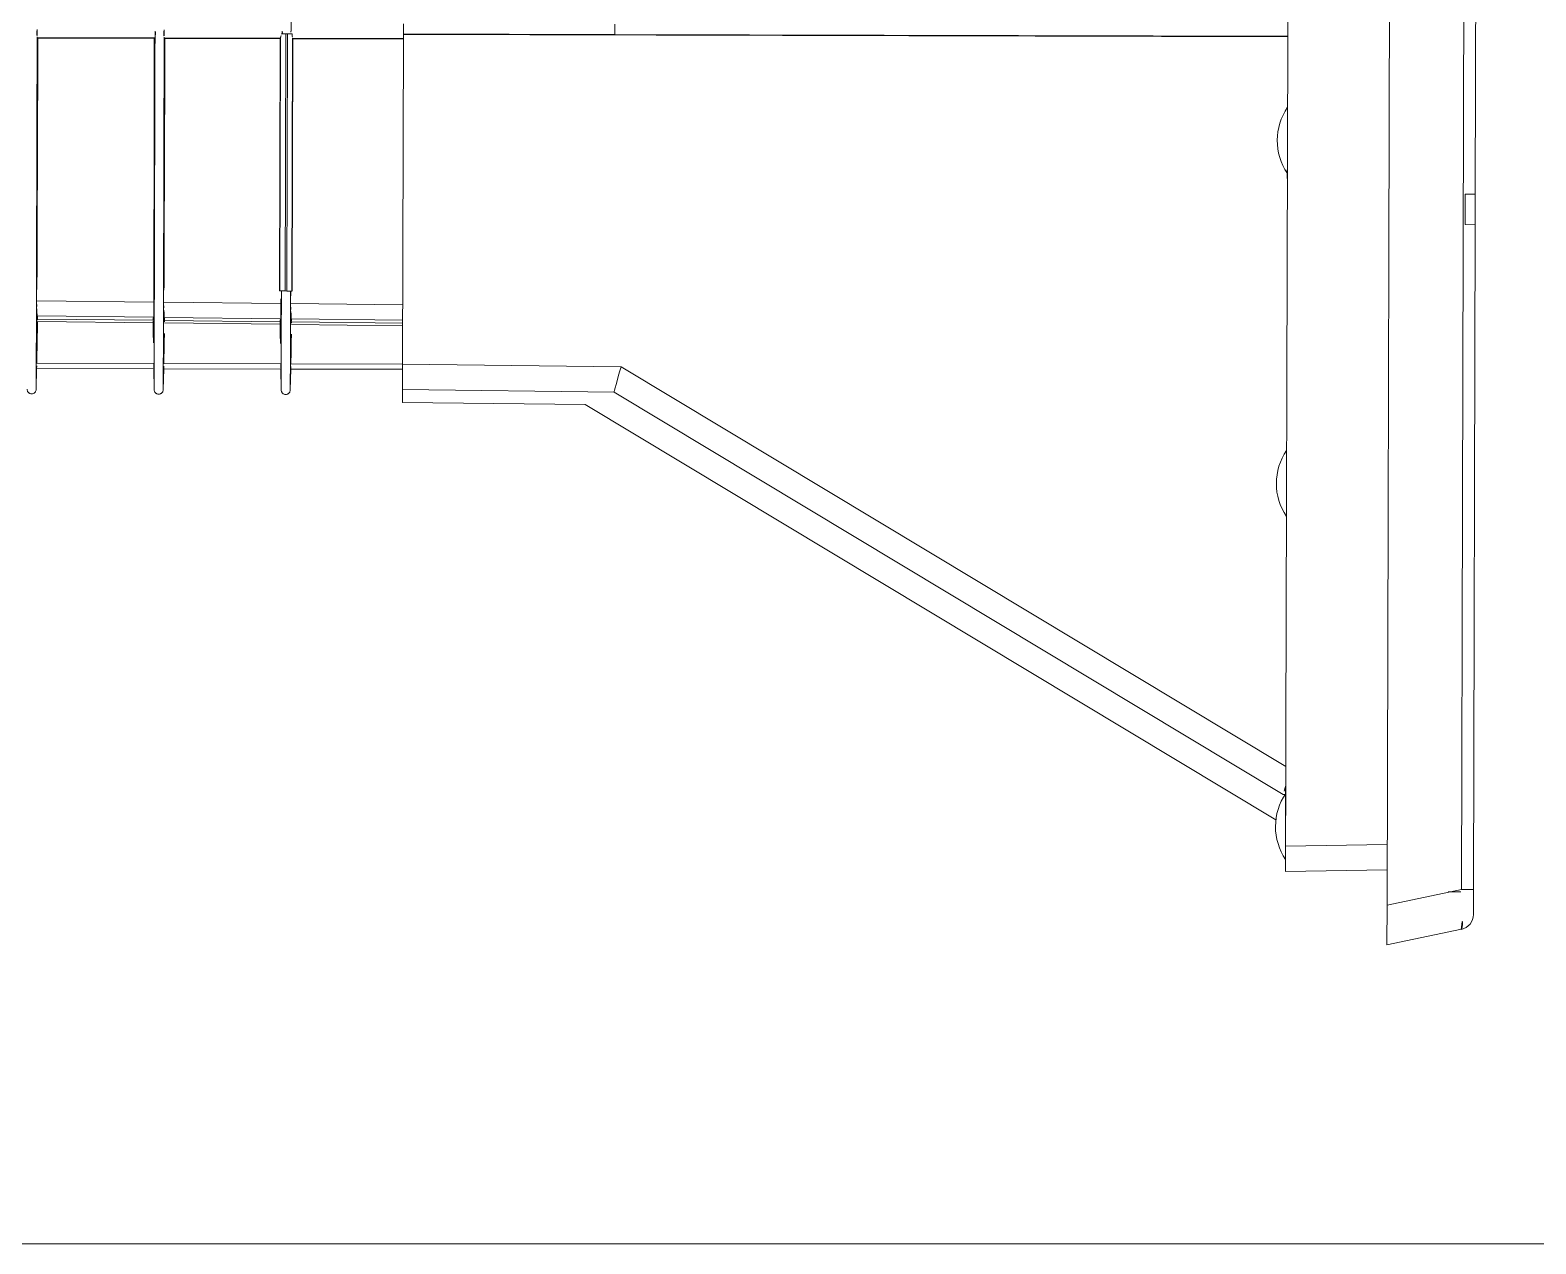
# Model space of a CAD drawing. Header units: millimetres. Extents: x 441156 to 441876, y 4514765 to 4515211.
# Drawn here: x 441321.151 to 441321.3141, y 4514784.0771 to 4514784.2085 of the extents above; entities that cross this region are included whole.
import ezdxf

# ---------------------------------------------------------------- set-up
doc = ezdxf.new("R2010")
doc.units = ezdxf.units.MM
doc.layers.add('05 ESQUEMAS HIDRAULICOS nuevos_dwg _6_', color=7, linetype='Continuous', lineweight=18, true_color=0x767676)
doc.layers.add('A-DETL', color=7, linetype='Continuous', lineweight=50, true_color=0x008000)
doc.layers.add('LINEAS', color=7, linetype='Continuous', lineweight=9)

# ---------------------------------------------------------------- blocks, each defined once
blk = doc.blocks.new('05 ESQUEMAS HIDRAULICOS nuevos_dwg_A$C38CE57FF-1107634-01_ARQ_HIDRAULICA PISCINA ADULTOS')
at = {"layer": 'LINEAS', "color": 88, "true_color": 0x134c00}
for p, q in [((136.15, 226.41), (136.15, 207.99)), ((142.56, 208.1), (142.72, 226.29)), ((143.12, 226.29), (142.96, 208.11)), ((143.44, 208.03), (143.6, 226.37)), ((146, 226.41), (145.84, 207.99)), ((187.32, 208.04), (187.32, 226.36)), ((187.43, 226.47), (187.43, 207.93)), ((136.15, 206.41), (136.15, 187.99)), ((142.39, 188.1), (142.55, 206.3)), ((142.95, 206.29), (142.79, 188.11)), ((143.27, 188.03), (143.43, 206.37)), ((145.83, 206.41), (145.67, 187.99)), ((187.32, 188.2), (187.32, 206.36)), ((187.43, 206.47), (187.43, 188.14)), ((136.15, 186.41), (136.15, 168.8)), ((142.22, 168.8), (142.37, 186.3)), ((142.77, 186.29), (142.62, 168.8)), ((143.1, 168.8), (143.25, 186.37)), ((145.65, 186.41), (145.5, 168.8)), ((187.32, 168.8), (187.32, 186.2)), ((188.12, 187.06), (188.12, 186.35)), ((188.04, 29.6), (188.04, 168.8)), ((188.18, 168.8), (189.72, 168.8)), ((68.78, 29.99), (131.86, 135.51)), ((188.15, 135.51), (189.75, 135.51)), ((69.75, 29.6), (65.49, 29.6)), ((68.78, 29.72), (68.78, 29.99)), ((68.97, 29.6), (71.87, 29.6)), ((111.75, 29.6), (114.55, 29.6)), ((120.95, 29.6), (123.75, 29.6)), ((165.75, 29.6), (168.55, 29.6)), ((174.95, 29.6), (177.75, 29.6)), ((54.95, 0), (53.55, 0)), ((158.55, 0), (53.9, 0))]:
    blk.add_line(p, q, dxfattribs=at)
at = {"layer": 'LINEAS', "color": 88, "true_color": 0x134c00, "flags": 128}
for points in [[(132.06, 226.48), (135.35, 226.42), (135.35, 207.98), (132.06, 207.92)], [(132.06, 206.48), (135.35, 206.42), (135.35, 187.98), (132.06, 187.92)], [(147.63, 188.16), (147.63, 188.2), (187.32, 188.2), (187.43, 188.14)], [(147.63, 187.36), (147.63, 188.16), (187.5, 188.16)], [(188.12, 187.34), (147.63, 187.34), (147.63, 187.04), (188.12, 187.04), (188.12, 187.34), (188.12, 188.05)], [(132.06, 186.48), (135.35, 186.42), (135.35, 168.8)], [(187.5, 186.26), (147.63, 186.26), (147.63, 187.04)], [(187.43, 168.8), (187.43, 186.26), (187.32, 186.2), (147.63, 186.2), (147.63, 186.24)], [(132.15, 168.8), (130.15, 168.8), (132.15, 168.8), (130.15, 168.8), (129.9, 140.03), (64.81, 31.14)], [(261.75, 29.6), (189.75, 29.6), (188.15, 29.6), (188.15, 135.51), (188.15, 168.8), (188.16, 168.8), (136.15, 168.8), (135.85, 134.42), (73.2, 29.6)], [(131.86, 135.51), (132.15, 168.8), (136.15, 168.8)], [(56.95, 13.6), (56.67, 29.6), (60.67, 29.6)], [(58.33, 29.6), (58.55, 29.6), (58.33, 29.6), (58.55, 29.6)], [(188.15, 29.6), (60.67, 29.6), (60.95, 13.6)], [(47.64, 1.9), (45.15, 13.6), (51.41, 13.6)], [(403.86, 1.9), (406.35, 13.6), (400.09, 13.6), (397.6, 1.9), (53.9, 1.9), (53.9, 0), (49.98, 0)], [(400.09, 13.6), (51.41, 13.6), (53.9, 1.9)], [(163.35, 0), (163.35, 1.6), (158.55, 1.6), (158.55, 0), (163.35, 0), (288.15, 0)]]:
    blk.add_lwpolyline(points, dxfattribs=at)
blk.add_lwpolyline([(53.55, 2), (53.55, 4)], close=True, dxfattribs=at)
at = {"layer": 'LINEAS', "color": 88, "true_color": 0x134c00}
for centre, radius, start, end in [((63.75, 21.95), 9.25, 55.7945, 124.2055), ((117.75, 21.95), 9.25, 55.7945, 124.2055), ((171.75, 21.95), 9.25, 55.7945, 124.2055), ((49.98, 2.4), 2.4, 192, 270)]:
    blk.add_arc(centre, radius, start, end, dxfattribs=at)
for centre, major_axis, ratio, start_param, end_param in [((188.15, 188.14), (0.72, 0), 0.008727, 3.069051, 3.601997), ((188.15, 186.26), (0.72, 0), 0.008727, 2.681188, 3.214135), ((135.85, 134.39), (-3.99, 1.12), 0.005508, 4.713936, 6.28169), ((72.76, 28.85), (-3.98, 1.14), 0.005507, 5.415395, 6.281716), ((54.07, 2.4), (6.44, 0.49), 0.075003, 3.151614, 4.679169)]:
    blk.add_ellipse(centre, major_axis=major_axis, ratio=ratio, start_param=start_param, end_param=end_param, dxfattribs=at)
for points, knots in [([(132.06, 227.92), (131.97, 227.91), (131.83, 227.89), (131.67, 227.8), (131.55, 227.71), (131.46, 227.59), (131.38, 227.43), (131.33, 227.2), (131.38, 226.97), (131.46, 226.81), (131.55, 226.69), (131.67, 226.6), (131.83, 226.51), (131.97, 226.49), (132.06, 226.48)], [0, 0, 0, 0, 0.119848, 0.184257, 0.25, 0.315743, 0.380152, 0.5, 0.619848, 0.684257, 0.75, 0.815743, 0.880152, 1, 1, 1, 1]), ([(187.55, 226.48), (176.2, 226.48), (164.35, 226.48), (151.99, 226.48), (150.46, 226.48), (148.94, 226.48), (147.46, 226.48), (145.83, 226.48), (143.97, 226.48), (141.95, 226.48), (140.01, 226.48), (138.27, 226.48), (136.92, 226.48), (135.95, 226.48), (135.23, 226.48), (135.2, 226.48), (134.95, 226.48), (134.67, 226.48), (134.28, 226.48), (133.83, 226.48), (133.37, 226.48), (132.95, 226.48), (132.57, 226.48), (131.92, 226.48), (132.06, 226.48), (132.06, 226.48)], [0, 0, 0, 0, 0.30841, 0.322065, 0.335929, 0.349961, 0.36345, 0.376321, 0.394184, 0.414003, 0.433726, 0.453804, 0.474939, 0.494971, 0.510122, 0.539793, 0.57052, 0.601072, 0.672805, 0.738199, 0.803673, 0.869095, 0.934568, 0.999995, 1, 1, 1, 1]), ([(135.35, 226.42), (135.35, 226.42), (135.37, 226.42), (135.45, 226.42), (135.51, 226.42), (135.73, 226.42), (135.94, 226.41), (136.15, 226.41)], [0, 0, 0, 0, 0.25, 0.25, 0.5, 0.5, 1, 1, 1, 1]), ([(136.15, 226.41), (136.44, 226.4), (136.72, 226.4), (137.01, 226.39), (138.15, 226.37), (139.29, 226.35), (140.43, 226.33), (141.19, 226.32), (141.95, 226.31), (142.72, 226.29)], [0, 0, 0, 0, 0.001068999, 0.001068999, 0.001068999, 0.005344995, 0.005344995, 0.005344995, 0.008213481, 0.008213481, 0.008213481, 0.008213481]), ([(143.12, 226.29), (143.12, 226.29), (143.08, 226.29), (142.93, 226.29), (142.82, 226.29), (142.72, 226.29)], [0, 0, 0, 0, 0.5, 0.5, 1, 1, 1, 1]), ([(143.6, 226.37), (143.6, 226.37), (143.6, 226.36), (143.6, 226.35), (143.59, 226.35), (143.59, 226.34), (143.59, 226.34), (143.58, 226.34), (143.58, 226.34), (143.56, 226.33), (143.55, 226.33), (143.52, 226.33), (143.5, 226.33), (143.44, 226.32), (143.4, 226.32), (143.32, 226.31), (143.28, 226.31), (143.22, 226.3), (143.2, 226.3), (143.16, 226.29), (143.14, 226.29), (143.12, 226.29)], [0, 0, 0, 0, 0.007812, 0.007812, 0.015625, 0.015625, 0.03125, 0.03125, 0.0625, 0.0625, 0.125, 0.125, 0.25, 0.25, 0.5, 0.5, 0.75, 0.75, 0.875, 0.875, 1, 1, 1, 1]), ([(143.6, 226.37), (143.6, 226.38), (143.62, 226.38), (143.68, 226.39), (143.73, 226.39), (143.85, 226.39), (143.92, 226.39), (144.1, 226.4), (144.2, 226.4), (144.42, 226.4), (144.54, 226.4), (144.8, 226.41), (144.94, 226.41), (145.09, 226.41)], [0, 0, 0, 0, 0.125, 0.125, 0.25, 0.25, 0.375, 0.375, 0.5, 0.5, 0.625, 0.625, 0.75, 0.75, 0.75, 0.75]), ([(187.32, 226.36), (187.03, 226.36), (186.75, 226.36), (186.46, 226.36), (185.32, 226.36), (184.18, 226.36), (183.04, 226.36), (180.76, 226.36), (178.48, 226.37), (176.2, 226.37), (167.08, 226.38), (157.95, 226.39), (148.83, 226.4)], [0, 0, 0, 0, 0.001069, 0.001069, 0.001069, 0.00534499, 0.00534499, 0.00534499, 0.01389699, 0.01389699, 0.01389699, 0.04810495, 0.04810495, 0.04810495, 0.04810495]), ([(187.43, 226.47), (187.43, 226.47), (187.42, 226.46), (187.42, 226.46), (187.4, 226.44), (187.38, 226.42), (187.36, 226.4), (187.34, 226.38), (187.33, 226.37), (187.32, 226.36)], [0.000135647, 0.000135647, 0.000135647, 0.000135647, 0.001068999, 0.001068999, 0.001068999, 0.005344995, 0.005344995, 0.005344995, 0.00828729, 0.00828729, 0.00828729, 0.00828729]), ([(187.55, 226.48), (187.51, 226.48), (187.44, 226.48), (187.44, 226.47), (187.44, 226.47)], [0, 0, 0, 0, 0.51479, 1, 1, 1, 1]), ([(188.69, 226.48), (188.62, 226.48), (188.53, 226.5), (188.32, 226.53), (188.21, 226.54), (187.99, 226.54), (187.88, 226.53), (187.69, 226.5), (187.61, 226.48), (187.55, 226.48)], [0, 0, 0, 0, 0.25, 0.25, 0.5, 0.5, 0.75, 0.75, 1, 1, 1, 1]), ([(132.06, 207.92), (131.97, 207.91), (131.83, 207.89), (131.67, 207.8), (131.55, 207.71), (131.46, 207.59), (131.38, 207.43), (131.33, 207.2), (131.38, 206.97), (131.46, 206.81), (131.55, 206.69), (131.67, 206.6), (131.83, 206.51), (131.97, 206.49), (132.06, 206.48)], [0, 0, 0, 0, 0.1198483, 0.1842573, 0.25, 0.3157427, 0.3801517, 0.5, 0.6198483, 0.6842573, 0.75, 0.8157427, 0.8801517, 1, 1, 1, 1]), ([(187.55, 207.92), (176.2, 207.92), (164.35, 207.92), (151.99, 207.92), (150.46, 207.92), (148.94, 207.92), (147.46, 207.92), (145.83, 207.92), (143.97, 207.92), (141.95, 207.92), (140.01, 207.92), (138.27, 207.92), (136.92, 207.92), (135.95, 207.92), (135.23, 207.92), (135.2, 207.92), (134.95, 207.92), (134.67, 207.92), (134.28, 207.92), (133.83, 207.92), (133.37, 207.92), (132.95, 207.92), (132.57, 207.92), (131.92, 207.92), (132.06, 207.92), (132.06, 207.92)], [0, 0, 0, 0, 0.30841, 0.322065, 0.335929, 0.349961, 0.36345, 0.376321, 0.394184, 0.414003, 0.433726, 0.453804, 0.474939, 0.494971, 0.510122, 0.539793, 0.57052, 0.601072, 0.672805, 0.738199, 0.803673, 0.869095, 0.934568, 0.999995, 1, 1, 1, 1]), ([(187.55, 206.48), (176.2, 206.48), (164.35, 206.48), (151.99, 206.48), (150.46, 206.48), (148.94, 206.48), (147.46, 206.48), (145.83, 206.48), (143.97, 206.48), (141.95, 206.48), (140.01, 206.48), (138.27, 206.48), (136.92, 206.48), (135.95, 206.48), (135.23, 206.48), (135.2, 206.48), (134.95, 206.48), (134.67, 206.48), (134.28, 206.48), (133.83, 206.48), (133.37, 206.48), (132.95, 206.48), (132.57, 206.48), (131.92, 206.48), (132.06, 206.48), (132.06, 206.48)], [0, 0, 0, 0, 0.30841, 0.322065, 0.335929, 0.349961, 0.36345, 0.376321, 0.394184, 0.414003, 0.433726, 0.453804, 0.474939, 0.494971, 0.510122, 0.539793, 0.57052, 0.601072, 0.672805, 0.738199, 0.803673, 0.869095, 0.934568, 0.999995, 1, 1, 1, 1]), ([(136.15, 207.99), (136.04, 207.99), (135.94, 207.99), (135.75, 207.98), (135.66, 207.98), (135.44, 207.98), (135.35, 207.98), (135.35, 207.98)], [0, 0, 0, 0, 0.25, 0.25, 0.5, 0.5, 1, 1, 1, 1]), ([(135.35, 206.42), (135.35, 206.42), (135.37, 206.42), (135.45, 206.42), (135.51, 206.42), (135.73, 206.42), (135.94, 206.41), (136.15, 206.41)], [0, 0, 0, 0, 0.25, 0.25, 0.5, 0.5, 1, 1, 1, 1]), ([(142.56, 208.1), (142.06, 208.09), (141.55, 208.09), (141.05, 208.08), (139.42, 208.05), (137.78, 208.02), (136.15, 207.99)], [0.001986626, 0.001986626, 0.001986626, 0.001986626, 0.003875987, 0.003875987, 0.003875987, 0.010001636, 0.010001636, 0.010001636, 0.010001636]), ([(136.15, 206.41), (136.44, 206.4), (136.72, 206.4), (137.01, 206.39), (138.15, 206.37), (139.29, 206.35), (140.43, 206.33), (141.13, 206.32), (141.84, 206.31), (142.55, 206.3)], [0, 0, 0, 0, 0.001068999, 0.001068999, 0.001068999, 0.005344995, 0.005344995, 0.005344995, 0.007995309, 0.007995309, 0.007995309, 0.007995309]), ([(142.95, 206.29), (142.94, 206.29), (142.9, 206.29), (142.75, 206.29), (142.65, 206.3), (142.55, 206.3)], [0, 0, 0, 0, 0.5, 0.5, 1, 1, 1, 1]), ([(142.56, 208.1), (142.67, 208.1), (142.77, 208.11), (142.92, 208.11), (142.96, 208.11), (142.96, 208.11)], [0, 0, 0, 0, 0.5, 0.5, 1, 1, 1, 1]), ([(143.43, 206.37), (143.42, 206.37), (143.42, 206.36), (143.42, 206.35), (143.42, 206.35), (143.42, 206.35), (143.41, 206.34), (143.41, 206.34), (143.4, 206.34), (143.39, 206.34), (143.38, 206.34), (143.35, 206.33), (143.33, 206.33), (143.27, 206.33), (143.23, 206.32), (143.15, 206.31), (143.11, 206.31), (143.05, 206.3), (143.03, 206.3), (142.99, 206.29), (142.97, 206.29), (142.95, 206.29)], [0, 0, 0, 0, 0.007812, 0.007812, 0.015625, 0.015625, 0.03125, 0.03125, 0.0625, 0.0625, 0.125, 0.125, 0.25, 0.25, 0.5, 0.5, 0.75, 0.75, 0.875, 0.875, 1, 1, 1, 1]), ([(142.96, 208.11), (142.98, 208.11), (143, 208.11), (143.04, 208.1), (143.06, 208.1), (143.12, 208.09), (143.16, 208.09), (143.24, 208.08), (143.28, 208.08), (143.34, 208.07), (143.36, 208.07), (143.39, 208.06), (143.4, 208.06), (143.42, 208.06), (143.42, 208.06), (143.43, 208.06), (143.43, 208.05), (143.43, 208.05), (143.44, 208.05), (143.44, 208.04), (143.44, 208.03), (143.44, 208.03)], [0, 0, 0, 0, 0.125, 0.125, 0.25, 0.25, 0.5, 0.5, 0.75, 0.75, 0.875, 0.875, 0.9375, 0.9375, 0.96875, 0.96875, 0.984375, 0.984375, 0.992188, 0.992188, 1, 1, 1, 1]), ([(143.43, 206.37), (143.43, 206.38), (143.44, 206.38), (143.51, 206.39), (143.55, 206.39), (143.68, 206.39), (143.75, 206.4), (143.92, 206.4), (144.03, 206.4), (144.25, 206.4), (144.37, 206.4), (144.63, 206.41), (144.77, 206.41), (144.91, 206.41)], [0, 0, 0, 0, 0.125, 0.125, 0.25, 0.25, 0.375, 0.375, 0.5, 0.5, 0.625, 0.625, 0.75, 0.75, 0.75, 0.75]), ([(145.84, 207.99), (145.68, 207.99), (145.53, 207.99), (145.22, 207.99), (145.07, 207.99), (144.78, 207.99), (144.64, 207.99), (144.38, 208), (144.26, 208), (144.04, 208), (143.94, 208), (143.77, 208), (143.69, 208.01), (143.51, 208.01), (143.44, 208.02), (143.44, 208.03)], [0, 0, 0, 0, 0.125, 0.125, 0.25, 0.25, 0.375, 0.375, 0.5, 0.5, 0.625, 0.625, 0.75, 0.75, 1, 1, 1, 1]), ([(145.84, 207.99), (147.57, 208), (149.3, 208), (152.75, 208), (154.48, 208), (159.67, 208.01), (163.12, 208.01), (173.49, 208.03), (180.4, 208.04), (187.32, 208.04)], [0, 0, 0, 0, 0.125, 0.125, 0.25, 0.25, 0.5, 0.5, 1, 1, 1, 1]), ([(187.32, 206.36), (187.03, 206.36), (186.75, 206.36), (186.46, 206.36), (185.32, 206.36), (184.18, 206.36), (183.04, 206.36), (180.76, 206.36), (178.48, 206.37), (176.2, 206.37), (167.08, 206.38), (157.95, 206.39), (148.83, 206.4)], [0, 0, 0, 0, 0.001069, 0.001069, 0.001069, 0.00534499, 0.00534499, 0.00534499, 0.01389699, 0.01389699, 0.01389699, 0.04810495, 0.04810495, 0.04810495, 0.04810495]), ([(187.32, 208.04), (187.34, 208.02), (187.35, 208), (187.37, 207.99), (187.39, 207.97), (187.41, 207.95), (187.43, 207.93)], [0, 0, 0, 0, 0.004143645, 0.004143645, 0.004143645, 0.008151643, 0.008151643, 0.008151643, 0.008151643]), ([(187.43, 206.47), (187.43, 206.47), (187.42, 206.46), (187.42, 206.46), (187.4, 206.44), (187.38, 206.42), (187.36, 206.4), (187.34, 206.38), (187.33, 206.37), (187.32, 206.36)], [0.000135647, 0.000135647, 0.000135647, 0.000135647, 0.001068999, 0.001068999, 0.001068999, 0.005344995, 0.005344995, 0.005344995, 0.00828729, 0.00828729, 0.00828729, 0.00828729]), ([(187.44, 207.93), (187.44, 207.93), (187.44, 207.92), (187.51, 207.92), (187.55, 207.92)], [0, 0, 0, 0, 0.45245, 1, 1, 1, 1]), ([(187.55, 206.48), (187.51, 206.48), (187.44, 206.48), (187.44, 206.47), (187.44, 206.47)], [0, 0, 0, 0, 0.51479, 1, 1, 1, 1]), ([(187.55, 207.92), (187.61, 207.92), (187.69, 207.9), (187.88, 207.87), (187.99, 207.86), (188.21, 207.86), (188.32, 207.87), (188.53, 207.9), (188.62, 207.92), (188.69, 207.92)], [0, 0, 0, 0, 0.25, 0.25, 0.5, 0.5, 0.75, 0.75, 1, 1, 1, 1]), ([(188.69, 206.48), (188.62, 206.48), (188.53, 206.5), (188.32, 206.53), (188.21, 206.54), (187.99, 206.54), (187.88, 206.53), (187.69, 206.5), (187.61, 206.48), (187.55, 206.48)], [0, 0, 0, 0, 0.25, 0.25, 0.5, 0.5, 0.75, 0.75, 1, 1, 1, 1]), ([(132.06, 187.92), (131.97, 187.91), (131.83, 187.89), (131.67, 187.8), (131.55, 187.71), (131.46, 187.59), (131.38, 187.43), (131.33, 187.2), (131.38, 186.97), (131.46, 186.81), (131.55, 186.69), (131.67, 186.6), (131.83, 186.51), (131.97, 186.49), (132.06, 186.48)], [0, 0, 0, 0, 0.119848, 0.184257, 0.25, 0.315743, 0.380152, 0.5, 0.619848, 0.684257, 0.75, 0.815743, 0.880152, 1, 1, 1, 1]), ([(147.63, 187.92), (147.12, 187.92), (145.93, 187.92), (144.01, 187.92), (141.93, 187.92), (140, 187.92), (138.27, 187.92), (136.91, 187.92), (135.95, 187.92), (135.23, 187.92), (135.2, 187.92), (134.95, 187.92), (134.66, 187.92), (134.23, 187.92), (133.76, 187.92), (133.23, 187.92), (132.35, 187.92), (132.15, 187.92), (132.06, 187.92)], [0, 0, 0, 0, 0.021739, 0.050496, 0.082355, 0.113287, 0.144421, 0.177325, 0.208797, 0.232581, 0.279055, 0.32723, 0.375128, 0.487517, 0.615478, 0.743833, 0.872247, 1, 1, 1, 1]), ([(136.15, 187.99), (136.04, 187.99), (135.94, 187.99), (135.75, 187.98), (135.66, 187.98), (135.44, 187.98), (135.35, 187.98), (135.35, 187.98)], [0, 0, 0, 0, 0.25, 0.25, 0.5, 0.5, 1, 1, 1, 1]), ([(142.39, 188.1), (141.91, 188.09), (141.44, 188.08), (140.97, 188.08), (139.36, 188.05), (137.76, 188.02), (136.15, 187.99)], [0.002204842, 0.002204842, 0.002204842, 0.002204842, 0.003973814, 0.003973814, 0.003973814, 0.010001615, 0.010001615, 0.010001615, 0.010001615]), ([(142.39, 188.1), (142.49, 188.1), (142.59, 188.1), (142.74, 188.11), (142.79, 188.11), (142.79, 188.11)], [0, 0, 0, 0, 0.5, 0.5, 1, 1, 1, 1]), ([(142.79, 188.11), (142.83, 188.11), (142.87, 188.1), (142.95, 188.09), (142.99, 188.08), (143.07, 188.08), (143.11, 188.07), (143.17, 188.07), (143.19, 188.06), (143.22, 188.06), (143.23, 188.06), (143.24, 188.06), (143.25, 188.06), (143.25, 188.05), (143.26, 188.05), (143.26, 188.05), (143.26, 188.05), (143.26, 188.04), (143.26, 188.03), (143.27, 188.03)], [0, 0, 0, 0, 0.25, 0.25, 0.5, 0.5, 0.75, 0.75, 0.875, 0.875, 0.9375, 0.9375, 0.96875, 0.96875, 0.984375, 0.984375, 0.992188, 0.992188, 1, 1, 1, 1]), ([(145.67, 187.99), (145.51, 187.99), (145.35, 187.99), (145.05, 187.99), (144.9, 187.99), (144.61, 187.99), (144.47, 187.99), (144.21, 187.99), (144.09, 188), (143.87, 188), (143.77, 188), (143.59, 188), (143.52, 188.01), (143.33, 188.01), (143.27, 188.02), (143.27, 188.03)], [0, 0, 0, 0, 0.125, 0.125, 0.25, 0.25, 0.375, 0.375, 0.5, 0.5, 0.625, 0.625, 0.75, 0.75, 1, 1, 1, 1]), ([(147.63, 187.92), (147.63, 187.94), (147.63, 187.95), (147.63, 187.97), (147.63, 187.98), (147.63, 187.99), (147.63, 187.99)], [0, 0, 0, 0, 0.003543623, 0.003543623, 0.003543623, 0.005350953, 0.005350953, 0.005350953, 0.005350953]), ([(187.5, 188.14), (187.56, 188.14), (187.65, 188.11), (187.86, 188.07), (187.99, 188.05), (188.12, 188.05)], [0, 0, 0, 0, 0.5, 0.5, 1, 1, 1, 1]), ([(188.12, 187.86), (188.22, 187.86), (188.33, 187.87), (188.53, 187.9), (188.62, 187.92), (188.69, 187.92)], [0, 0, 0, 0, 0.5, 0.5, 1, 1, 1, 1]), ([(147.63, 186.48), (147.12, 186.48), (145.93, 186.48), (144.01, 186.48), (141.93, 186.48), (140, 186.48), (138.27, 186.48), (136.91, 186.48), (135.95, 186.48), (135.23, 186.48), (135.2, 186.48), (134.95, 186.48), (134.66, 186.48), (134.23, 186.48), (133.76, 186.48), (133.23, 186.48), (132.35, 186.48), (132.15, 186.48), (132.06, 186.48)], [0, 0, 0, 0, 0.021739, 0.050496, 0.082355, 0.113287, 0.144421, 0.177325, 0.208797, 0.232581, 0.279055, 0.32723, 0.375128, 0.487517, 0.615478, 0.743833, 0.872247, 1, 1, 1, 1]), ([(135.35, 186.42), (135.35, 186.42), (135.37, 186.42), (135.45, 186.42), (135.51, 186.42), (135.73, 186.42), (135.94, 186.41), (136.15, 186.41)], [0, 0, 0, 0, 0.25, 0.25, 0.5, 0.5, 1, 1, 1, 1]), ([(136.15, 186.41), (136.44, 186.4), (136.72, 186.4), (137.01, 186.39), (138.15, 186.37), (139.29, 186.35), (140.43, 186.33), (141.07, 186.32), (141.72, 186.31), (142.37, 186.3)], [0, 0, 0, 0, 0.001069255, 0.001069255, 0.001069255, 0.005346273, 0.005346273, 0.005346273, 0.007777136, 0.007777136, 0.007777136, 0.007777136]), ([(142.77, 186.29), (142.77, 186.29), (142.73, 186.29), (142.58, 186.3), (142.48, 186.3), (142.37, 186.3)], [0, 0, 0, 0, 0.5, 0.5, 1, 1, 1, 1]), ([(143.25, 186.37), (143.25, 186.37), (143.25, 186.36), (143.25, 186.35), (143.25, 186.35), (143.24, 186.35), (143.24, 186.35), (143.23, 186.34), (143.23, 186.34), (143.21, 186.34), (143.2, 186.34), (143.17, 186.34), (143.15, 186.33), (143.09, 186.33), (143.05, 186.32), (142.97, 186.32), (142.93, 186.31), (142.85, 186.3), (142.81, 186.29), (142.77, 186.29)], [0, 0, 0, 0, 0.007813, 0.007813, 0.015625, 0.015625, 0.03125, 0.03125, 0.0625, 0.0625, 0.125, 0.125, 0.25, 0.25, 0.5, 0.5, 0.75, 0.75, 1, 1, 1, 1]), ([(143.25, 186.37), (143.25, 186.38), (143.27, 186.38), (143.33, 186.39), (143.38, 186.39), (143.5, 186.39), (143.58, 186.4), (143.75, 186.4), (143.85, 186.4), (144.07, 186.4), (144.19, 186.41), (144.45, 186.41), (144.59, 186.41), (144.74, 186.41)], [0, 0, 0, 0, 0.125, 0.125, 0.25, 0.25, 0.375, 0.375, 0.5, 0.5, 0.625, 0.625, 0.75, 0.75, 0.75, 0.75]), ([(147.63, 186.41), (147.63, 186.41), (147.63, 186.42), (147.63, 186.43), (147.63, 186.44), (147.63, 186.46), (147.63, 186.48)], [0.001736293, 0.001736293, 0.001736293, 0.001736293, 0.003207764, 0.003207764, 0.003207764, 0.007087246, 0.007087246, 0.007087246, 0.007087246]), ([(188.12, 186.35), (187.99, 186.35), (187.86, 186.33), (187.65, 186.29), (187.56, 186.26), (187.5, 186.26)], [0, 0, 0, 0, 0.5, 0.5, 1, 1, 1, 1]), ([(188.69, 186.48), (188.62, 186.48), (188.53, 186.5), (188.33, 186.53), (188.22, 186.54), (188.12, 186.54)], [0, 0, 0, 0, 0.5, 0.5, 1, 1, 1, 1]), ([(262.81, 186.48), (259.87, 186.48), (253.33, 186.48), (242.93, 186.48), (233.5, 186.48), (225.75, 186.48), (217.63, 186.48), (208.01, 186.48), (197.61, 186.48), (191.44, 186.48), (188.69, 186.48)], [0.6859366, 0.6859366, 0.6859366, 0.6859366, 0.7011788, 0.7198721, 0.7399597, 0.7500035, 0.7600474, 0.7820632, 0.7997937, 0.8140692, 0.8140692, 0.8140692, 0.8140692])]:
    blk.add_open_spline(points, degree=3, knots=knots, dxfattribs=at)
for points in [[(145.09, 226.41), (145.37, 226.41), (145.69, 226.41), (146, 226.41)], [(148.83, 226.4), (147.89, 226.41), (146.94, 226.41), (146, 226.41)], [(144.91, 206.41), (145.2, 206.41), (145.51, 206.41), (145.83, 206.41)], [(148.83, 206.4), (147.83, 206.41), (146.83, 206.41), (145.83, 206.41)], [(145.67, 187.99), (146.32, 187.99), (146.98, 187.99), (147.63, 187.99)], [(144.74, 186.41), (145.02, 186.41), (145.34, 186.41), (145.65, 186.41)], [(147.63, 186.41), (146.97, 186.41), (146.31, 186.41), (145.65, 186.41)]]:
    blk.add_open_spline(points, degree=3, dxfattribs=at)

msp = doc.modelspace()

# ---------------------------------------------------------------- linework, layer by layer
at = {"layer": 'A-DETL', "color": 7, "lineweight": 9}
for p, q in [((441325.04178788, 4514784.07707196, 0.0000002), (441320.71779602, 4514784.07707196, 0.0000002)), ((441320.71779602, 4514784.07707196, 0.0000002), (441325.04178788, 4514784.07707196, 0.0000002)), ((441325.04178788, 4514784.07707196, 0.0000002), (441320.71779602, 4514784.07707196, 0.0000002)), ((441320.71779602, 4514784.07707196, 0.0000002), (441325.04178788, 4514784.07707196, 0.0000002))]:
    msp.add_line(p, q, dxfattribs=at)

# ---------------------------------------------------------------- block references
at = {"layer": '05 ESQUEMAS HIDRAULICOS nuevos_dwg _6_', "color": 88, "true_color": 0x134c00, "xscale": 0.000688068534172236, "yscale": 0.000688068534172236, "zscale": 0.000688068534172236, "rotation": 89.85320729485538}
msp.add_blockref('05 ESQUEMAS HIDRAULICOS nuevos_dwg_A$C38CE57FF-1107634-01_ARQ_HIDRAULICA PISCINA ADULTOS', (441321.3072155, 4514784.07835933, 0.0000002), dxfattribs=at)

doc.saveas('drawing.dxf')
